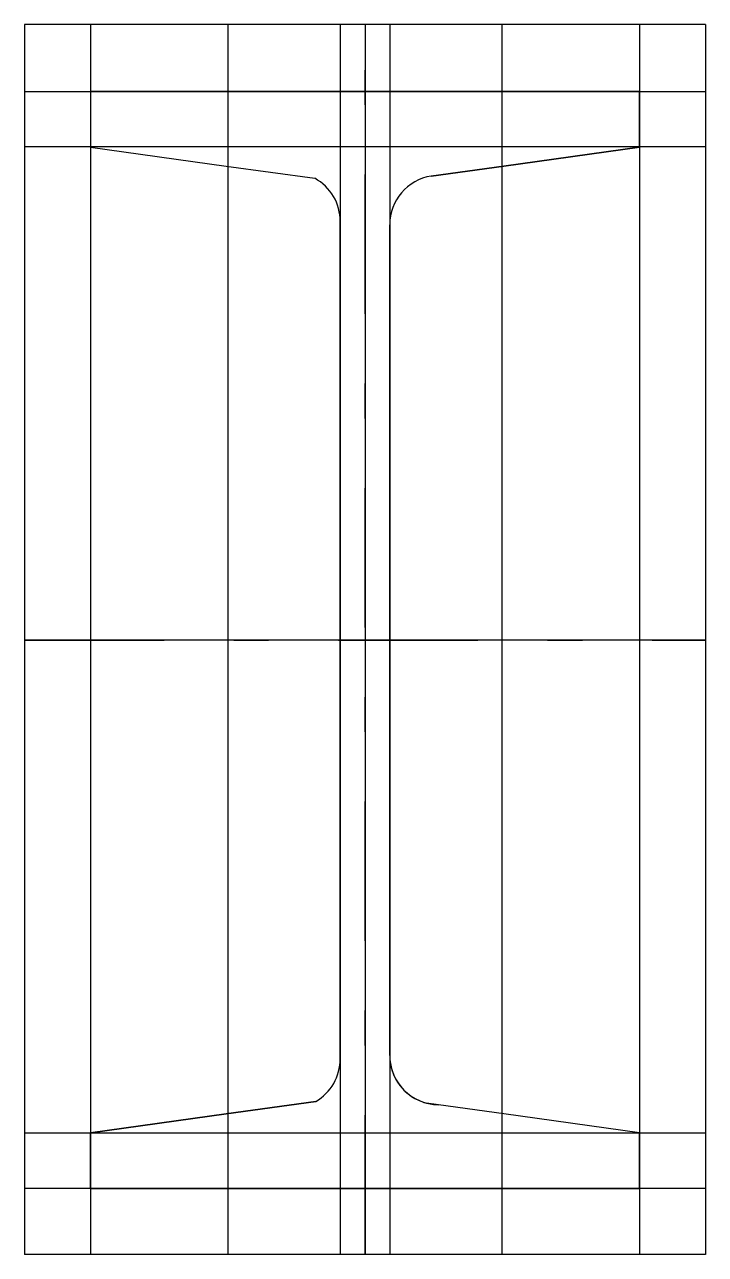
# Model space of a CAD drawing. Extents: x -31 to 31, y -15 to 97.
import ezdxf

# ---------------------------------------------------------------- set-up
doc = ezdxf.new("R2010")
doc.units = 0
doc.linetypes.add('CENTER', pattern=[28.575, 12.7, -6.35, 3.175, -6.35])
doc.layers.get('0').update_dxf_attribs({"linetype": 'CONTINUOUS'})

msp = doc.modelspace()

# ---------------------------------------------------------------- linework, layer by layer
at = {"linetype": 'CONTINUOUS'}
for p, q in [((-31, 96.77), (-31, -15.32)), ((31, 96.77), (-31, 96.77)), ((-25, 96.77), (-25, -15.32)), ((-12.5, 96.77), (-12.5, -15.32)), ((-2.25, 96.77), (-2.25, -15.32)), ((0, 96.77), (0, -15.32)), ((2.25, 96.77), (2.25, -15.32)), ((12.5, -15.32), (12.5, 96.77)), ((25, 96.77), (25, -15.32)), ((31, 96.77), (31, -15.32)), ((-31, 90.68), (31, 90.68)), ((25, 90.68), (-25, 90.68)), ((-25, 90.68), (-25, 85.61)), ((25, 90.68), (-25, 90.68)), ((-25, 90.68), (-25, 85.61)), ((25, 85.61), (25, 90.68)), ((25, 90.68), (25, 85.61)), ((31, 85.63), (-31, 85.63)), ((-25, 85.61), (-12.63, 83.88)), ((-25, 85.61), (-12.63, 83.88)), ((12.63, 83.88), (25, 85.61)), ((25, 85.61), (12.63, 83.88)), ((-12.63, 83.88), (-4.58, 82.76)), ((-12.63, 83.88), (-4.58, 82.76)), ((6.04, 82.96), (12.63, 83.88)), ((12.63, 83.88), (6.04, 82.96)), ((-2.25, 78.81), (-2.25, 2.51)), ((-2.25, 2.51), (-2.25, 78.81)), ((2.25, 2.81), (2.25, 78.52)), ((2.25, 2.81), (2.25, 78.52)), ((-31, 40.68), (31, 40.68)), ((-4.49, -1.38), (-12.63, -2.52)), ((-12.63, -2.52), (-4.49, -1.38)), ((12.63, -2.52), (5.59, -1.53)), ((12.63, -2.52), (6.68, -1.68)), ((-12.63, -2.52), (-25, -4.25)), ((-25, -4.25), (-12.63, -2.52)), ((25, -4.25), (12.63, -2.52)), ((25, -4.25), (12.63, -2.52)), ((31, -4.27), (-31, -4.27)), ((-25, -4.25), (-25, -9.32)), ((-25, -9.32), (-25, -4.25)), ((25, -9.32), (25, -4.25)), ((25, -9.32), (25, -4.25)), ((31, -9.32), (-31, -9.32)), ((-25, -9.32), (25, -9.32)), ((25, -9.32), (-25, -9.32)), ((31, -15.32), (-31, -15.32))]:
    msp.add_line(p, q, dxfattribs=at)
at = {"linetype": 'CENTER'}
for p, q in [((0, -15.32), (0, 96.77)), ((-31, 40.66), (31, 40.66))]:
    msp.add_line(p, q, dxfattribs=at)
at = {"linetype": 'CONTINUOUS'}
for centre, start, end in [((6.75, 78.52), 99.0779, 179.9537), ((6.75, 78.52), 99.0779, 179.9537), ((-6.75, 78.82), 359.901, 61.1695), ((-6.75, 78.82), 359.901, 61.1695), ((-6.75, 2.51), 300.1471, 359.9831), ((-6.75, 2.51), 300.1471, 359.9831), ((6.75, 2.82), 180.1009, 255.0618), ((6.75, 2.82), 180.1204, 269.1088)]:
    msp.add_arc(centre, 4.5, start, end, dxfattribs=at)

doc.saveas('drawing.dxf')
